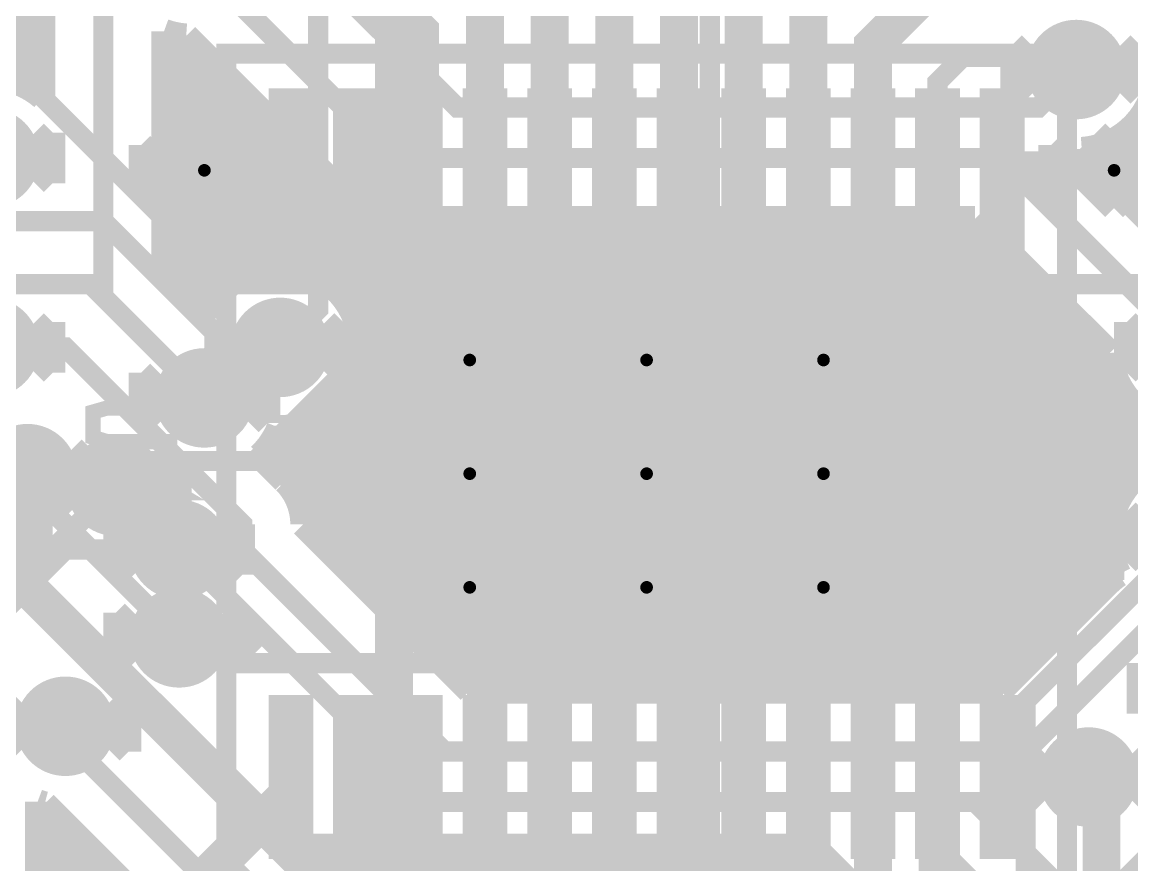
# Model space of a CAD drawing. Extents: x -10 to 131, y -93 to 209.
# Drawn here: x 0.07 to 11.23, y 22.74 to 31.21 of the extents above; entities that cross this region are included whole.
import ezdxf

# ---------------------------------------------------------------- set-up
doc = ezdxf.new("R2010")
doc.units = 0
doc.header["$MEASUREMENT"] = 0
doc.layers.get('0').update_dxf_attribs({"linetype": 'CONTINUOUS'})
for name, color, linetype in [('22-303-0_AST', 7, 'CONTINUOUS'), ('22-303-0_BOT', 2, 'CONTINUOUS'), ('22-303-0_DRD', 6, 'CONTINUOUS'), ('22-303-0_DRL', 1, 'CONTINUOUS'), ('22-303-0_GND', 3, 'CONTINUOUS'), ('22-303-0_IN1', 10, 'CONTINUOUS'), ('22-303-0_SMB', 14, 'CONTINUOUS'), ('22-303-0_SMT', 9, 'CONTINUOUS'), ('22-303-0_SPT', 11, 'CONTINUOUS'), ('22-303-0_SST', 8, 'CONTINUOUS'), ('22-303-0_TOP', 15, 'CONTINUOUS'), ('THRUHOLE_TAP', 2, 'CONTINUOUS')]:
    doc.layers.add(name, color=color, linetype=linetype)

# ---------------------------------------------------------------- blocks, each defined once
blk = doc.blocks.new('ROUND_65')
at = {"const_width": 0.29972}
blk.add_lwpolyline([(-0.14986, 0, 1), (0.14986, 0, 1)], format="xyb", close=True, dxfattribs=at)
blk = doc.blocks.new('ROUND_68')
at = {"const_width": 0.29972}
blk.add_lwpolyline([(-0.14986, 0, 1), (0.14986, 0, 1)], format="xyb", close=True, dxfattribs=at)
blk = doc.blocks.new('ROUND_70')
at = {"const_width": 0.29972}
blk.add_lwpolyline([(-0.14986, 0, 1), (0.14986, 0, 1)], format="xyb", close=True, dxfattribs=at)
blk = doc.blocks.new('ROUND_115')
at = {"const_width": 0.10033}
blk.add_lwpolyline([(-0.050164, 0, 1), (0.050164, 0, 1)], format="xyb", close=True, dxfattribs=at)
blk = doc.blocks.new('ROUND_116')
at = {"const_width": 0.10033}
blk.add_lwpolyline([(-0.050164, 0, 1), (0.050164, 0, 1)], format="xyb", close=True, dxfattribs=at)
blk = doc.blocks.new('ROUND_117')
at = {"const_width": 0.10033}
blk.add_lwpolyline([(-0.050164, 0, 1), (0.050164, 0, 1)], format="xyb", close=True, dxfattribs=at)
blk = doc.blocks.new('ROUND_79')
at = {"const_width": 0.0635}
blk.add_lwpolyline([(-0.03175, 0, 1), (0.03175, 0, 1)], format="xyb", close=True, dxfattribs=at)
blk = doc.blocks.new('ROUND_98')
at = {"const_width": 0.50038}
blk.add_lwpolyline([(-0.25019, 0, 1), (0.25019, 0, 1)], format="xyb", close=True, dxfattribs=at)
blk = doc.blocks.new('ROUND_100')
at = {"const_width": 0.50038}
blk.add_lwpolyline([(-0.25019, 0, 1), (0.25019, 0, 1)], format="xyb", close=True, dxfattribs=at)
blk = doc.blocks.new('ROUND_101')
at = {"const_width": 0.0635}
blk.add_lwpolyline([(-0.03175, 0, 1), (0.03175, 0, 1)], format="xyb", close=True, dxfattribs=at)
blk = doc.blocks.new('RECTANGLE_54')
blk.add_solid([(2.16027, 1.49987), (2.16027, -1.49987), (-2.16027, 1.49987), (-2.16027, -1.49987)])
blk = doc.blocks.new('RECTANGLE_55')
blk.add_solid([(0.22479, 0.82423), (0.22479, -0.82423), (-0.22479, 0.82423), (-0.22479, -0.82423)])
blk = doc.blocks.new('ROUND_69')
at = {"const_width": 0.1016}
blk.add_lwpolyline([(-0.0508, 0, 1), (0.0508, 0, 1)], format="xyb", close=True, dxfattribs=at)
blk = doc.blocks.new('ROUND_108')
at = {"const_width": 0.10033}
blk.add_lwpolyline([(-0.050164, 0, 1), (0.050164, 0, 1)], format="xyb", close=True, dxfattribs=at)

msp = doc.modelspace()

# ---------------------------------------------------------------- linework, layer by layer
at = {"layer": '22-303-0_AST'}
for points, const_width in [([(10.57402, 30.89402), (10.57402, 22.44598), (2.4511, 22.44598), (2.12598, 22.7711), (2.12598, 24.71928), (2.4511, 25.0444), (2.12598, 25.36952), (2.12598, 30.89402), (10.57402, 30.89402)], 0.20066), ([(6.57098, 28.23718), (5.72516, 28.23718), (5.55498, 28.2956), (5.55498, 28.6512), (5.72516, 28.70962), (6.57098, 28.70962)], 0.1524), ([(5.55498, 27.51582), (5.55498, 27.75458)], 0.1524), ([(5.55498, 27.6352), (6.57098, 27.6352), (6.4008, 27.75458)], 0.1524), ([(6.06298, 26.73858), (6.06298, 27.09418), (6.23316, 27.1526), (6.4008, 27.1526), (6.57098, 27.09418), (6.57098, 26.73858), (6.4008, 26.67762), (6.23316, 26.67762), (5.55498, 26.91638)], 0.1524)]:
    msp.add_lwpolyline(points, dxfattribs=dict(at, const_width=const_width))
at = {"layer": '22-303-0_BOT'}
for points, const_width in [([(0.0508, 35.1282), (0.0508, 30.59176)], 0.254), ([(1.905, 27.432), (0.889, 28.448), (0.889, 32.131), (1.27, 32.512), (2.286, 32.512), (4.445, 30.353), (10.287, 30.353), (10.668, 30.734)], 0.2032), ([(0.2794, 32.131), (0.2794, 30.45206)], 0.254), ([(11.811, 27.94), (9.906, 29.845), (3.81, 29.845), (1.778, 31.877)], 0.2032), ([(0.2794, 31.1404), (-0.5334, 31.1404)], 0.254), ([(1.4986, 31.11754), (1.4986, 28.69946)], 0.254), ([(1.651, 31.07944), (1.651, 28.54706)], 0.254), ([(1.72212, 31.07182), (3.37312, 29.42082)], 0.254), ([(0.2794, 30.9118), (-0.5334, 30.9118)], 0.254), ([(1.8796, 30.9118), (1.4986, 30.9118)], 0.254), ([(1.8796, 30.9118), (1.8796, 28.31846)], 0.254), ([(0.2794, 30.6832), (-0.5334, 30.6832)], 0.254), ([(2.1082, 30.6832), (1.4986, 30.6832)], 0.254), ([(2.1082, 30.6832), (2.1082, 28.52166)], 0.254), ([(2.3368, 30.4546), (1.4986, 30.4546)], 0.254), ([(2.3368, 30.4546), (2.3368, 28.6766)], 0.254), ([(2.5654, 30.226), (1.4986, 30.226)], 0.254), ([(2.5654, 30.226), (2.5654, 28.7401)], 0.254), ([(13.081, 30.226), (11.29538, 30.226)], 0.254), ([(11.2522, 30.1752), (11.2522, 29.35986)], 0.254), ([(2.794, 29.9974), (1.4986, 29.9974)], 0.254), ([(2.794, 29.9974), (2.794, 28.73756)], 0.254), ([(13.12418, 29.9974), (10.9982, 29.9974)], 0.254), ([(11.0236, 30.00756), (11.0236, 29.58846)], 0.254), ([(10.70356, 29.9085), (11.86688, 28.74518)], 0.254), ([(10.795, 29.93644), (10.795, 29.81706)], 0.254), ([(3.0226, 29.7688), (1.4986, 29.7688)], 0.254), ([(3.0226, 29.7688), (3.0226, 28.6639)], 0.254), ([(13.27404, 29.7688), (10.84326, 29.7688)], 0.254), ([(3.2512, 29.5402), (1.4986, 29.5402)], 0.254), ([(3.2512, 29.5402), (3.2512, 28.49626)], 0.254), ([(18.1102, 29.5402), (11.07186, 29.5402)], 0.254), ([(3.4798, 29.33192), (3.4798, 25.57526)], 0.254), ([(3.51536, 29.3116), (1.4986, 29.3116)], 0.254), ([(3.7084, 29.24302), (3.7084, 25.34666)], 0.254), ([(9.652, 29.2354), (3.81, 29.2354)], 0.254), ([(3.937, 29.2354), (3.937, 25.11806)], 0.254), ([(4.1656, 29.2354), (4.1656, 24.88946)], 0.254), ([(4.3942, 29.2354), (4.3942, 24.66086)], 0.254), ([(4.6228, 29.2354), (4.6228, 24.4856)], 0.254), ([(4.8514, 29.2354), (4.8514, 24.4856)], 0.254), ([(5.08, 29.2354), (5.08, 24.4856)], 0.254), ([(5.3086, 29.2354), (5.3086, 24.4856)], 0.254), ([(5.5372, 29.2354), (5.5372, 24.4856)], 0.254), ([(5.7658, 29.2354), (5.7658, 24.4856)], 0.254), ([(5.9944, 29.2354), (5.9944, 24.4856)], 0.254), ([(6.223, 29.2354), (6.223, 24.4856)], 0.254), ([(6.4516, 29.2354), (6.4516, 24.4856)], 0.254), ([(6.6802, 29.2354), (6.6802, 24.4856)], 0.254), ([(6.9088, 29.2354), (6.9088, 24.4856)], 0.254), ([(7.1374, 29.2354), (7.1374, 24.4856)], 0.254), ([(7.366, 29.2354), (7.366, 24.4856)], 0.254), ([(7.5946, 29.2354), (7.5946, 24.4856)], 0.254), ([(7.8232, 29.2354), (7.8232, 24.4856)], 0.254), ([(8.0518, 29.2354), (8.0518, 24.4856)], 0.254), ([(8.2804, 29.2354), (8.2804, 24.4856)], 0.254), ([(8.509, 29.2354), (8.509, 24.4856)], 0.254), ([(8.7376, 29.2354), (8.7376, 24.4856)], 0.254), ([(8.9662, 29.2354), (8.9662, 24.4856)], 0.254), ([(9.1948, 29.2354), (9.1948, 24.4856)], 0.254), ([(9.4234, 29.2354), (9.4234, 24.4856)], 0.254), ([(9.652, 29.2354), (11.00582, 27.88412)], 0.254), ([(9.652, 29.2354), (9.652, 24.4856)], 0.254), ([(12.36726, 29.3116), (11.30046, 29.3116)], 0.254), ([(9.8044, 29.083), (1.4986, 29.083)], 0.254), ([(9.8806, 29.0068), (9.8806, 24.4856)], 0.254), ([(10.033, 28.8544), (1.4986, 28.8544)], 0.254), ([(10.1092, 28.7782), (10.1092, 24.68626)], 0.254), ([(1.4986, 28.69946), (1.92786, 28.2702)], 0.254), ([(2.24028, 28.6258), (1.57226, 28.6258)], 0.254), ([(10.2616, 28.6258), (3.09372, 28.6258)], 0.254), ([(10.3378, 28.5496), (10.3378, 24.91486)], 0.254), ([(2.00152, 28.3972), (1.80086, 28.3972)], 0.254), ([(10.4902, 28.3972), (3.33248, 28.3972)], 0.254), ([(10.5664, 28.321), (10.5664, 25.14346)], 0.254), ([(10.7188, 28.1686), (3.4417, 28.1686)], 0.254), ([(10.795, 28.0924), (10.795, 25.37206)], 0.254), ([(10.9474, 27.94), (3.47472, 27.94)], 0.254), ([(11.0236, 27.75966), (11.0236, 26.21534)], 0.254), ([(11.0363, 27.7114), (3.4417, 27.7114)], 0.254), ([(11.14552, 27.4828), (3.33248, 27.4828)], 0.254), ([(3.2512, 27.3812), (3.2512, 25.80386)], 0.254), ([(11.2522, 27.3558), (11.2522, 26.61666)], 0.254), ([(3.0226, 27.21356), (3.0226, 26.03246)], 0.254), ([(11.38428, 27.2542), (3.09372, 27.2542)], 0.254), ([(2.794, 27.14244), (2.794, 26.49728)], 0.254), ([(15.113, 27.0256), (2.6035, 27.0256)], 0.254), ([(2.5654, 26.96718), (2.5654, 26.74366)], 0.254), ([(1.016, 26.543), (1.27, 26.797), (1.651, 26.797), (2.286, 26.162), (2.286, 25.908), (4.318, 23.876), (10.16, 23.876), (11.43, 25.146), (12.319, 25.146), (12.827, 24.638), (15.621, 24.638), (15.748, 24.765), (16.51, 24.765), (16.891, 24.765), (17.526, 24.13), (17.526, 22.606), (17.399, 22.479), (17.399, 22.352)], 0.2032), ([(2.46126, 26.8478), (2.71018, 26.59888)], 0.254), ([(11.54176, 26.797), (2.51206, 26.797)], 0.254), ([(0.127, 26.67), (0.127, 26.543), (1.651, 25.019)], 0.2032), ([(11.20394, 26.5684), (2.74066, 26.5684)], 0.254), ([(11.0617, 26.3398), (2.86766, 26.3398)], 0.254), ([(-0.381, 26.035), (2.794, 22.86), (8.001, 22.86), (8.763, 22.098)], 0.381), ([(2.8956, 26.15946), (4.56946, 24.4856)], 0.254), ([(11.00582, 26.1112), (2.94386, 26.1112)], 0.254), ([(1.651, 25.908), (4.191, 23.368), (9.652, 23.368), (10.541, 22.479), (11.049, 22.479), (11.938, 23.368), (11.938, 24.511)], 0.2032), ([(11.01852, 25.8826), (3.17246, 25.8826)], 0.254), ([(11.0236, 25.85466), (11.0236, 25.60066)], 0.254), ([(11.09218, 25.654), (3.40106, 25.654)], 0.254), ([(10.9982, 25.5778), (9.906, 24.4856)], 0.254), ([(10.8458, 25.4254), (3.62966, 25.4254)], 0.254), ([(10.6172, 25.1968), (3.85826, 25.1968)], 0.254), ([(10.3886, 24.9682), (4.08686, 24.9682)], 0.254), ([(10.16, 24.7396), (4.31546, 24.7396)], 0.254), ([(9.9314, 24.511), (4.54406, 24.511)], 0.254), ([(9.906, 24.4856), (4.56946, 24.4856)], 0.254), ([(0.508, 24.13), (0.508, 24.003), (2.413, 22.098), (5.461, 22.098)], 0.2032), ([(0.2286, 23.37054), (0.2286, 6.47446)], 0.254), ([(0.2794, 23.3553), (0.2794, 6.42366)], 0.254), ([(0.29972, 23.35022), (1.97612, 21.67382)], 0.254), ([(0.508, 23.1394), (0.2286, 23.1394)], 0.254), ([(0.508, 23.1394), (0.508, 6.19506)], 0.254), ([(0.7366, 22.9108), (0.2286, 22.9108)], 0.254), ([(0.7366, 22.9108), (0.7366, 5.96646)], 0.254), ([(9.398, 22.7584), (9.22782, 22.7584)], 0.254), ([(9.398, 22.7584), (10.10412, 22.05482)], 0.254), ([(0.9652, 22.6822), (0.2286, 22.6822)], 0.254), ([(0.9652, 22.6822), (0.9652, 5.73786)], 0.254), ([(9.4742, 22.6822), (9.31926, 22.6822)], 0.254), ([(9.4234, 22.733), (9.4234, 22.56282)], 0.254)]:
    msp.add_lwpolyline(points, dxfattribs=dict(at, const_width=const_width))
at = {"layer": '22-303-0_BOT', "const_width": 0.254}
for points in [[(1.4986, 31.11754, 0.0709275), (1.72197, 31.06972)], [(10.72388, 29.92882, 0.3940623), (11.47572, 30.734)], [(0.2794, 30.45206, 0.1822019), (-0.254, 30.65311)], [(0.2794, 30.45206, 0.1822019), (-0.254, 30.65311)], [(3.3782, 29.4132, 0.1989124), (3.81, 29.23434)], [(2.667, 28.74772, 0.2958719), (1.92786, 28.2702)], [(3.47472, 27.94, 0.4142136), (2.667, 28.74772)], [(2.667, 27.13228, 0.4142136), (3.47472, 27.94)], [(11.00582, 27.88412, 0.3940623), (11.811, 27.13228)], [(2.46126, 26.8478, 0.1080587), (2.65684, 27.13228)], [(11.811, 26.84272, 0.4142136), (11.00328, 26.035)], [(2.8956, 26.162, 0.1989124), (2.71705, 26.59305)], [(2.8956, 26.162, 0.1989124), (2.71705, 26.59305)], [(11.00328, 26.035, 0.1224955), (11.09739, 25.65661)], [(11.09726, 25.65654, 0.0519973), (10.99909, 25.57691)], [(11.09726, 25.65654, 0.0519973), (10.99909, 25.57691)], [(0.2286, 23.37054, 0.0228835), (0.29918, 23.34818)], [(9.57072, 22.098, 0.2440528), (9.2279, 22.75851)]]:
    msp.add_lwpolyline(points, format="xyb", dxfattribs=at)
at = {"layer": '22-303-0_DRD', "const_width": 0.254}
for points in [[(10.033, 30.48), (10.668, 31.115)], [(10.668, 31.115), (11.303, 30.48)], [(10.033, 30.988), (10.033, 30.48)], [(10.668, 30.353), (10.033, 30.988)], [(11.303, 30.988), (10.668, 30.353)], [(11.303, 30.48), (11.303, 30.988)], [(-0.254, 30.226), (0.381, 29.591)], [(-0.254, 30.226), (0.381, 29.591)], [(0.381, 30.099), (-0.254, 29.464)], [(0.381, 30.099), (-0.254, 29.464)], [(0.381, 29.591), (0.381, 30.099)], [(0.381, 29.591), (0.381, 30.099)], [(1.27, 29.46654), (1.905, 30.10154)], [(1.27, 29.46654), (1.905, 30.10154)], [(1.905, 30.10154), (2.54, 29.46654)], [(1.905, 30.10154), (2.54, 29.46654)], [(10.414, 29.46654), (11.049, 30.10154)], [(10.414, 29.46654), (11.049, 30.10154)], [(11.049, 30.10154), (11.684, 29.46654)], [(11.049, 30.10154), (11.684, 29.46654)], [(1.27, 29.97454), (1.27, 29.46654)], [(1.905, 29.33954), (1.27, 29.97454)], [(1.27, 29.97454), (1.27, 29.46654)], [(1.905, 29.33954), (1.27, 29.97454)], [(2.54, 29.97454), (1.905, 29.33954)], [(2.54, 29.97454), (1.905, 29.33954)], [(2.54, 29.46654), (2.54, 29.97454)], [(2.54, 29.46654), (2.54, 29.97454)], [(10.414, 29.97454), (10.414, 29.46654)], [(11.049, 29.33954), (10.414, 29.97454)], [(10.414, 29.97454), (10.414, 29.46654)], [(11.049, 29.33954), (10.414, 29.97454)], [(11.684, 29.97454), (11.049, 29.33954)], [(11.684, 29.97454), (11.049, 29.33954)], [(-0.254, 28.321), (0.381, 27.686)], [(2.032, 27.686), (2.667, 28.321)], [(2.667, 28.321), (3.302, 27.686)], [(11.176, 27.686), (11.811, 28.321)], [(0.381, 28.194), (-0.254, 27.559)], [(0.381, 27.686), (0.381, 28.194)], [(2.032, 28.194), (2.032, 27.686)], [(2.667, 27.559), (2.032, 28.194)], [(3.302, 28.194), (2.667, 27.559)], [(3.302, 27.686), (3.302, 28.194)], [(3.937, 27.559), (4.572, 28.194)], [(4.572, 28.194), (5.207, 27.559)], [(5.715, 27.559), (6.35, 28.194)], [(6.35, 28.194), (6.985, 27.559)], [(7.493, 27.559), (8.128, 28.194)], [(8.128, 28.194), (8.763, 27.559)], [(11.176, 28.194), (11.176, 27.686)], [(11.811, 27.559), (11.176, 28.194)], [(3.937, 28.067), (3.937, 27.559)], [(4.572, 27.432), (3.937, 28.067)], [(5.207, 28.067), (4.572, 27.432)], [(5.207, 27.559), (5.207, 28.067)], [(5.715, 28.067), (5.715, 27.559)], [(6.35, 27.432), (5.715, 28.067)], [(6.985, 28.067), (6.35, 27.432)], [(6.985, 27.559), (6.985, 28.067)], [(7.493, 28.067), (7.493, 27.559)], [(8.128, 27.432), (7.493, 28.067)], [(8.763, 28.067), (8.128, 27.432)], [(8.763, 27.559), (8.763, 28.067)], [(1.27, 27.178), (1.905, 27.813)], [(1.905, 27.813), (2.54, 27.178)], [(1.27, 27.686), (1.27, 27.178)], [(1.905, 27.051), (1.27, 27.686)], [(2.54, 27.686), (1.905, 27.051)], [(2.54, 27.178), (2.54, 27.686)], [(-0.508, 26.416), (0.127, 27.051)], [(0.127, 27.051), (0.762, 26.416)], [(3.937, 26.416), (4.572, 27.051)], [(4.572, 27.051), (5.207, 26.416)], [(5.715, 26.416), (6.35, 27.051)], [(6.35, 27.051), (6.985, 26.416)], [(7.493, 26.416), (8.128, 27.051)], [(8.128, 27.051), (8.763, 26.416)], [(0.127, 26.289), (-0.508, 26.924)], [(0.762, 26.924), (0.127, 26.289)], [(0.381, 26.289), (1.016, 26.924)], [(0.762, 26.416), (0.762, 26.924)], [(1.016, 26.924), (1.651, 26.289)], [(3.937, 26.924), (3.937, 26.416)], [(4.572, 26.289), (3.937, 26.924)], [(5.207, 26.924), (4.572, 26.289)], [(5.207, 26.416), (5.207, 26.924)], [(5.715, 26.924), (5.715, 26.416)], [(6.35, 26.289), (5.715, 26.924)], [(6.985, 26.924), (6.35, 26.289)], [(6.985, 26.416), (6.985, 26.924)], [(7.493, 26.924), (7.493, 26.416)], [(8.128, 26.289), (7.493, 26.924)], [(8.763, 26.924), (8.128, 26.289)], [(8.763, 26.416), (8.763, 26.924)], [(0.381, 26.797), (0.381, 26.289)], [(1.016, 26.162), (0.381, 26.797)], [(1.651, 26.797), (1.016, 26.162)], [(1.651, 26.289), (1.651, 26.797)], [(-0.381, 26.416), (0.254, 25.781)], [(11.176, 25.781), (11.811, 26.416)], [(0.254, 26.289), (-0.381, 25.654)], [(0.254, 25.781), (0.254, 26.289)], [(1.016, 25.654), (1.651, 26.289)], [(1.651, 26.289), (2.286, 25.654)], [(11.176, 26.289), (11.176, 25.781)], [(11.811, 25.654), (11.176, 26.289)], [(1.016, 26.162), (1.016, 25.654)], [(1.651, 25.527), (1.016, 26.162)], [(2.286, 26.162), (1.651, 25.527)], [(2.286, 25.654), (2.286, 26.162)], [(3.937, 25.273), (4.572, 25.908)], [(4.572, 25.908), (5.207, 25.273)], [(5.715, 25.273), (6.35, 25.908)], [(6.35, 25.908), (6.985, 25.273)], [(7.493, 25.273), (8.128, 25.908)], [(8.128, 25.908), (8.763, 25.273)], [(3.937, 25.781), (3.937, 25.273)], [(4.572, 25.146), (3.937, 25.781)], [(5.207, 25.781), (4.572, 25.146)], [(5.207, 25.273), (5.207, 25.781)], [(5.715, 25.781), (5.715, 25.273)], [(6.35, 25.146), (5.715, 25.781)], [(6.985, 25.781), (6.35, 25.146)], [(6.985, 25.273), (6.985, 25.781)], [(7.493, 25.781), (7.493, 25.273)], [(8.128, 25.146), (7.493, 25.781)], [(8.763, 25.781), (8.128, 25.146)], [(8.763, 25.273), (8.763, 25.781)], [(1.016, 24.765), (1.651, 25.4)], [(1.651, 25.4), (2.286, 24.765)], [(1.016, 25.273), (1.016, 24.765)], [(1.651, 24.638), (1.016, 25.273)], [(2.286, 25.273), (1.651, 24.638)], [(2.286, 24.765), (2.286, 25.273)], [(11.303, 24.257), (11.938, 24.892)], [(11.303, 24.765), (11.303, 24.257)], [(11.938, 24.13), (11.303, 24.765)], [(-0.127, 23.876), (0.508, 24.511)], [(0.508, 24.511), (1.143, 23.876)], [(0.508, 23.749), (-0.127, 24.384)], [(1.143, 24.384), (0.508, 23.749)], [(1.143, 23.876), (1.143, 24.384)], [(10.15746, 23.36546), (10.79246, 24.00046)], [(10.79246, 24.00046), (11.42746, 23.36546)], [(10.15746, 23.87346), (10.15746, 23.36546)], [(10.79246, 23.23846), (10.15746, 23.87346)], [(11.42746, 23.87346), (10.79246, 23.23846)]]:
    msp.add_lwpolyline(points, dxfattribs=at)
at = {"layer": '22-303-0_IN1'}
for points, const_width in [([(6.985, 41.783), (6.985, 22.733), (8.382, 21.336)], 0.2032), ([(2.667, 27.94), (3.048, 28.321), (3.048, 31.75), (5.207, 33.909), (5.207, 41.656)], 0.2032), ([(3.175, 17.526), (3.81, 18.161), (3.81, 31.242), (4.445, 31.877)], 0.381), ([(-3.048, 30.734), (-1.778, 29.464), (-1.778, 26.035), (-1.016, 25.273), (-0.127, 25.273), (0.508, 25.908), (1.651, 25.908)], 0.2032), ([(11.811, 26.035), (10.16, 24.384), (10.16, 18.542), (9.525, 17.907), (9.525, 14.732), (9.779, 14.478), (9.779, 13.589), (9.525, 13.335), (9.525, 12.954), (9.398, 12.827)], 0.2032), ([(10.16, 8.255), (10.16, 9.271), (10.922, 10.033), (10.922, 23.49246), (10.79246, 23.61946)], 0.381)]:
    msp.add_lwpolyline(points, dxfattribs=dict(at, const_width=const_width))
at = {"layer": '22-303-0_SMB', "const_width": 0.254}
for points in [[(4.064, 29.083), (4.064, 27.94)], [(9.398, 29.083), (4.064, 29.083)], [(4.0894, 29.083), (4.0894, 25.2476)], [(4.318, 29.083), (4.318, 25.019)], [(4.5466, 29.083), (4.5466, 24.7904)], [(9.398, 29.083), (10.668, 27.813), (10.668, 25.4), (9.906, 24.638), (4.699, 24.638)], [(4.7752, 29.083), (4.7752, 24.638)], [(5.0038, 29.083), (5.0038, 24.638)], [(5.2324, 29.083), (5.2324, 24.638)], [(5.461, 29.083), (5.461, 24.638)], [(5.6896, 29.083), (5.6896, 24.638)], [(5.9182, 29.083), (5.9182, 24.638)], [(6.1468, 29.083), (6.1468, 24.638)], [(6.3754, 29.083), (6.3754, 24.638)], [(6.604, 29.083), (6.604, 24.638)], [(6.8326, 29.083), (6.8326, 24.638)], [(7.0612, 29.083), (7.0612, 24.638)], [(7.2898, 29.083), (7.2898, 24.638)], [(7.5184, 29.083), (7.5184, 24.638)], [(7.747, 29.083), (7.747, 24.638)], [(7.9756, 29.083), (7.9756, 24.638)], [(8.2042, 29.083), (8.2042, 24.638)], [(8.4328, 29.083), (8.4328, 24.638)], [(8.6614, 29.083), (8.6614, 24.638)], [(8.89, 29.083), (8.89, 24.638)], [(9.1186, 29.083), (9.1186, 24.638)], [(9.3472, 29.083), (9.3472, 24.638)], [(9.5758, 28.9052), (9.5758, 24.638)], [(9.6266, 28.8544), (4.064, 28.8544)], [(9.8044, 28.6766), (9.8044, 24.638)], [(9.8552, 28.6258), (4.064, 28.6258)], [(10.033, 28.448), (10.033, 24.765)], [(10.0838, 28.3972), (4.064, 28.3972)], [(10.2616, 28.2194), (10.2616, 24.9936)], [(10.3124, 28.1686), (4.064, 28.1686)], [(10.4902, 27.9908), (10.4902, 25.2222)], [(4.064, 27.94), (3.302, 27.178)], [(10.541, 27.94), (4.064, 27.94)], [(10.668, 27.7114), (3.8354, 27.7114)], [(3.8608, 27.7368), (3.8608, 25.4762)], [(10.668, 27.4828), (3.6068, 27.4828)], [(3.6322, 27.5082), (3.6322, 25.7048)], [(10.668, 27.2542), (3.3782, 27.2542)], [(3.4036, 27.2796), (3.4036, 25.9334)], [(3.302, 27.178), (3.302, 26.035)], [(10.668, 27.0256), (3.302, 27.0256)], [(10.668, 26.797), (3.302, 26.797)], [(10.668, 26.5684), (3.302, 26.5684)], [(10.668, 26.3398), (3.302, 26.3398)], [(10.668, 26.1112), (3.302, 26.1112)], [(3.302, 26.035), (4.699, 24.638)], [(10.668, 25.8826), (3.4544, 25.8826)], [(10.668, 25.654), (3.683, 25.654)], [(10.668, 25.4254), (3.9116, 25.4254)], [(10.4648, 25.1968), (4.1402, 25.1968)], [(10.2362, 24.9682), (4.3688, 24.9682)], [(10.0076, 24.7396), (4.5974, 24.7396)]]:
    msp.add_lwpolyline(points, dxfattribs=at)
at = {"layer": '22-303-0_SST'}
for points, const_width in [([(10.57402, 30.89402), (2.12598, 30.89402), (2.12598, 25.36952), (2.4511, 25.0444), (2.12598, 24.71928), (2.12598, 22.7711), (2.4511, 22.44598), (10.57402, 22.44598), (10.57402, 30.89402)], 0.20066), ([(1.63322, 26.99258), (0.9271, 26.99258), (0.78486, 27.03576), (0.78486, 27.28976), (0.9271, 27.3304), (1.63322, 27.3304)], 0.1524), ([(0.78486, 26.3906), (0.78486, 26.56078)], 0.1524), ([(0.78486, 26.47696), (1.63322, 26.47696), (1.49098, 26.56078)], 0.1524), ([(1.20904, 25.74798), (1.20904, 26.00198), (1.34874, 26.04516), (1.49098, 26.04516), (1.63322, 26.00198), (1.63322, 25.74798), (1.49098, 25.7048), (1.34874, 25.7048), (0.78486, 25.87498)], 0.1524)]:
    msp.add_lwpolyline(points, dxfattribs=dict(at, const_width=const_width))
at = {"layer": '22-303-0_TOP'}
for points, const_width in [([(4.07416, 29.72054), (4.07416, 31.115), (2.794, 32.39516), (2.794, 35.179), (3.302, 35.687), (10.668, 35.687), (12.573, 37.592), (14.478, 37.592), (14.732, 37.846), (17.526, 37.846)], 0.381), ([(6.67512, 29.72054), (6.67512, 33.0835), (8.00608, 34.417), (11.303, 34.417), (12.954, 36.068), (14.097, 36.068), (15.113, 37.084), (19.05, 37.084), (20.574, 35.56)], 0.381), ([(6.02488, 29.72054), (6.02488, 33.34512), (7.47776, 34.798), (7.493, 34.798), (7.747, 35.052), (10.922, 35.052), (12.7, 36.83), (13.716, 36.83)], 0.381), ([(17.526, 36.2966), (17.5006, 36.322), (15.367, 36.322), (14.478, 35.433), (13.208, 35.433), (11.557, 33.782), (10.668, 33.782), (10.414, 33.528), (10.414, 32.766), (8.62584, 30.97784), (8.62584, 29.72054)], 0.381), ([(5.37464, 29.72054), (5.37464, 32.47136), (4.5974, 33.2486), (4.445, 33.2486)], 0.381), ([(7.32536, 29.72054), (7.32536, 31.83636), (8.51916, 33.02), (8.89, 33.02), (8.89, 33.2486)], 0.381), ([(4.445, 31.877), (4.7244, 31.5976), (4.7244, 29.72054)], 0.381), ([(7.9756, 29.72054), (7.9756, 31.3436), (8.509, 31.877)], 0.381), ([(-3.7338, 29.45892), (-3.7338, 31.07182), (-3.41884, 31.369), (-0.635, 31.369), (2.159, 28.575), (3.16992, 28.575), (3.42392, 28.829), (3.42392, 29.72054)], 0.2032), ([(10.668, 30.734), (10.541, 30.861), (9.52754, 30.861), (9.27354, 30.607), (9.27354, 29.72054)], 0.2032), ([(1.905, 29.72054), (2.77622, 29.72054)], 0.381), ([(2.77622, 29.72054), (1.905, 29.72054)], 0.381), ([(11.049, 29.72054), (9.92378, 29.72054)], 0.381), ([(9.92378, 29.72054), (11.049, 29.72054)], 0.381), ([(-4.38404, 29.45892), (-4.38404, 28.38704), (-3.175, 27.178), (-0.381, 27.178), (0.127, 26.67)], 0.2032), ([(-1.78562, 29.45892), (-1.78562, 28.70962), (-1.397, 28.321), (-0.889, 28.321), (-0.635, 28.575), (0.762, 28.575), (1.905, 27.432)], 0.2032), ([(-1.13538, 29.45892), (-0.88646, 29.21), (0.889, 29.21), (2.032, 28.067), (2.54, 28.067), (2.667, 27.94)], 0.2032), ([(12.7, 28.575), (4.064, 28.575), (3.683, 28.194), (3.683, 28.067), (2.413, 26.797), (1.651, 26.797), (0.508, 27.94), (-0.254, 27.94)], 0.2032), ([(-5.68452, 22.86), (-5.68452, 24.28748), (-5.207, 24.765), (-3.81, 26.162), (-1.524, 26.162), (-0.635, 25.273), (-0.254, 25.273), (1.016, 26.543)], 0.2032), ([(-3.7338, 22.86), (-3.7338, 24.5872), (-2.667, 25.654), (-1.651, 25.654), (-0.127, 24.13), (0.38608, 24.13), (0.508, 23.99792), (0.508, 24.13)], 0.2032), ([(1.651, 25.019), (1.905, 25.019), (2.159, 24.765), (6.42112, 24.765), (6.67512, 24.511), (6.67512, 23.61946)], 0.2032), ([(3.42392, 23.61946), (3.42392, 22.606), (2.286, 21.463), (2.286, 19.939), (1.3208, 18.9738), (1.27, 18.9738)], 0.381), ([(1.27, 20.3962), (1.27, 21.971), (2.77622, 23.47722), (2.77622, 23.61946)], 0.381), ([(4.07416, 23.61946), (4.07416, 22.23516), (3.175, 21.336), (3.175, 20.4724), (3.2512, 20.3962), (3.175, 20.3962)], 0.381), ([(5.715, 20.7264), (5.4356, 20.7264), (4.7244, 21.4376), (4.7244, 23.61946)], 0.381), ([(7.32536, 23.61946), (7.32536, 22.225), (7.493, 22.098), (7.493, 21.1074), (8.1788, 20.3962), (8.255, 20.3962)], 0.381), ([(10.16, 20.701), (8.763, 22.098), (8.62584, 22.23516), (8.62584, 23.61946)], 0.381), ([(9.27354, 23.61946), (9.27354, 22.60092), (10.16, 21.717), (11.557, 21.717), (12.16914, 21.10486), (12.16914, 20.98548)], 0.381), ([(10.79246, 23.61946), (9.92378, 23.61946)], 0.381), ([(-1.78562, 22.86), (-1.78562, 18.3896), (-0.22352, 16.891), (3.683, 16.891), (4.191, 17.399), (4.191, 18.542), (4.699, 19.05), (6.477, 19.05), (6.985, 19.558), (6.985, 21.39188), (6.02488, 22.352), (6.02488, 23.61946)], 0.2032), ([(5.461, 22.098), (5.461, 23.02764), (5.37464, 23.114), (5.37464, 23.61946)], 0.2032), ([(8.382, 21.336), (8.128, 21.59), (8.128, 22.098), (7.9756, 22.2504), (7.9756, 23.61946)], 0.2032)]:
    msp.add_lwpolyline(points, dxfattribs=dict(at, const_width=const_width))

# ---------------------------------------------------------------- block references
at = {"layer": '22-303-0_BOT'}
for name, p in [('ROUND_70', (10.668, 30.734)), ('ROUND_70', (1.905, 29.72054)), ('ROUND_70', (11.049, 29.72054)), ('ROUND_70', (2.667, 27.94)), ('ROUND_65', (4.572, 27.813)), ('ROUND_65', (6.35, 27.813)), ('ROUND_65', (8.128, 27.813)), ('ROUND_70', (1.905, 27.432)), ('ROUND_70', (0.127, 26.67)), ('ROUND_65', (4.572, 26.67)), ('ROUND_65', (6.35, 26.67)), ('ROUND_65', (8.128, 26.67)), ('ROUND_70', (1.016, 26.543)), ('ROUND_70', (1.651, 25.908)), ('ROUND_65', (4.572, 25.527)), ('ROUND_65', (6.35, 25.527)), ('ROUND_65', (8.128, 25.527)), ('ROUND_70', (1.651, 25.019)), ('ROUND_68', (0.508, 24.13)), ('ROUND_70', (10.79246, 23.61946))]:
    msp.add_blockref(name, p, dxfattribs=at)
at = {"layer": '22-303-0_DRL'}
for name, p in [('ROUND_116', (10.668, 30.734)), ('ROUND_117', (1.905, 29.72054)), ('ROUND_117', (11.049, 29.72054)), ('ROUND_117', (2.667, 27.94)), ('ROUND_115', (4.572, 27.813)), ('ROUND_115', (6.35, 27.813)), ('ROUND_115', (8.128, 27.813)), ('ROUND_116', (1.905, 27.432)), ('ROUND_116', (0.127, 26.67)), ('ROUND_115', (4.572, 26.67)), ('ROUND_115', (6.35, 26.67)), ('ROUND_115', (8.128, 26.67)), ('ROUND_117', (1.016, 26.543)), ('ROUND_117', (1.651, 25.908)), ('ROUND_115', (4.572, 25.527)), ('ROUND_115', (6.35, 25.527)), ('ROUND_115', (8.128, 25.527)), ('ROUND_116', (1.651, 25.019)), ('ROUND_116', (0.508, 24.13)), ('ROUND_117', (10.79246, 23.61946))]:
    msp.add_blockref(name, p, dxfattribs=at)
at = {"layer": '22-303-0_GND'}
for name, p in [('ROUND_98', (10.668, 30.734)), ('ROUND_100', (-0.254, 29.845)), ('ROUND_101', (1.905, 29.72054)), ('ROUND_101', (11.049, 29.72054)), ('ROUND_100', (-0.254, 27.94)), ('ROUND_100', (2.667, 27.94)), ('ROUND_98', (1.905, 27.432)), ('ROUND_79', (4.572, 27.813)), ('ROUND_79', (6.35, 27.813)), ('ROUND_79', (8.128, 27.813)), ('ROUND_98', (0.127, 26.67)), ('ROUND_100', (1.016, 26.543)), ('ROUND_79', (4.572, 26.67)), ('ROUND_79', (6.35, 26.67)), ('ROUND_79', (8.128, 26.67)), ('ROUND_100', (-0.381, 26.035)), ('ROUND_100', (1.651, 25.908)), ('ROUND_79', (4.572, 25.527)), ('ROUND_79', (6.35, 25.527)), ('ROUND_79', (8.128, 25.527)), ('ROUND_98', (1.651, 25.019)), ('ROUND_98', (0.508, 24.13)), ('ROUND_100', (10.79246, 23.61946))]:
    msp.add_blockref(name, p, dxfattribs=at)
at = {"layer": '22-303-0_IN1'}
for name, p in [('ROUND_70', (10.668, 30.734)), ('ROUND_70', (1.905, 29.72054)), ('ROUND_70', (11.049, 29.72054)), ('ROUND_70', (2.667, 27.94)), ('ROUND_65', (4.572, 27.813)), ('ROUND_65', (6.35, 27.813)), ('ROUND_65', (8.128, 27.813)), ('ROUND_70', (1.905, 27.432)), ('ROUND_70', (0.127, 26.67)), ('ROUND_65', (4.572, 26.67)), ('ROUND_65', (6.35, 26.67)), ('ROUND_65', (8.128, 26.67)), ('ROUND_70', (1.016, 26.543)), ('ROUND_70', (1.651, 25.908)), ('ROUND_65', (4.572, 25.527)), ('ROUND_65', (6.35, 25.527)), ('ROUND_65', (8.128, 25.527)), ('ROUND_70', (1.651, 25.019)), ('ROUND_68', (0.508, 24.13)), ('ROUND_70', (10.79246, 23.61946))]:
    msp.add_blockref(name, p, dxfattribs=at)
at = {"layer": '22-303-0_SMT'}
for name, p in [('RECTANGLE_55', (2.77622, 29.72054)), ('RECTANGLE_55', (3.42392, 29.72054)), ('RECTANGLE_55', (4.07416, 29.72054)), ('RECTANGLE_55', (4.7244, 29.72054)), ('RECTANGLE_55', (5.37464, 29.72054)), ('RECTANGLE_55', (6.02488, 29.72054)), ('RECTANGLE_55', (6.67512, 29.72054)), ('RECTANGLE_55', (7.32536, 29.72054)), ('RECTANGLE_55', (7.9756, 29.72054)), ('RECTANGLE_55', (8.62584, 29.72054)), ('RECTANGLE_55', (9.27354, 29.72054)), ('RECTANGLE_55', (9.92378, 29.72054)), ('RECTANGLE_54', (6.35, 26.67)), ('RECTANGLE_55', (2.77622, 23.61946)), ('RECTANGLE_55', (3.42392, 23.61946)), ('RECTANGLE_55', (4.07416, 23.61946)), ('RECTANGLE_55', (4.7244, 23.61946)), ('RECTANGLE_55', (5.37464, 23.61946)), ('RECTANGLE_55', (6.02488, 23.61946)), ('RECTANGLE_55', (6.67512, 23.61946)), ('RECTANGLE_55', (7.32536, 23.61946)), ('RECTANGLE_55', (7.9756, 23.61946)), ('RECTANGLE_55', (8.62584, 23.61946)), ('RECTANGLE_55', (9.27354, 23.61946)), ('RECTANGLE_55', (9.92378, 23.61946))]:
    msp.add_blockref(name, p, dxfattribs=at)
at = {"layer": '22-303-0_SPT'}
for name, p in [('RECTANGLE_55', (2.77622, 29.72054)), ('RECTANGLE_55', (3.42392, 29.72054)), ('RECTANGLE_55', (4.07416, 29.72054)), ('RECTANGLE_55', (4.7244, 29.72054)), ('RECTANGLE_55', (5.37464, 29.72054)), ('RECTANGLE_55', (6.02488, 29.72054)), ('RECTANGLE_55', (6.67512, 29.72054)), ('RECTANGLE_55', (7.32536, 29.72054)), ('RECTANGLE_55', (7.9756, 29.72054)), ('RECTANGLE_55', (8.62584, 29.72054)), ('RECTANGLE_55', (9.27354, 29.72054)), ('RECTANGLE_55', (9.92378, 29.72054)), ('RECTANGLE_54', (6.35, 26.67)), ('RECTANGLE_55', (2.77622, 23.61946)), ('RECTANGLE_55', (3.42392, 23.61946)), ('RECTANGLE_55', (4.07416, 23.61946)), ('RECTANGLE_55', (4.7244, 23.61946)), ('RECTANGLE_55', (5.37464, 23.61946)), ('RECTANGLE_55', (6.02488, 23.61946)), ('RECTANGLE_55', (6.67512, 23.61946)), ('RECTANGLE_55', (7.32536, 23.61946)), ('RECTANGLE_55', (7.9756, 23.61946)), ('RECTANGLE_55', (8.62584, 23.61946)), ('RECTANGLE_55', (9.27354, 23.61946)), ('RECTANGLE_55', (9.92378, 23.61946))]:
    msp.add_blockref(name, p, dxfattribs=at)
at = {"layer": '22-303-0_TOP'}
for name, p in [('ROUND_70', (10.668, 30.734)), ('RECTANGLE_55', (2.77622, 29.72054)), ('RECTANGLE_55', (3.42392, 29.72054)), ('RECTANGLE_55', (4.07416, 29.72054)), ('RECTANGLE_55', (4.7244, 29.72054)), ('RECTANGLE_55', (5.37464, 29.72054)), ('RECTANGLE_55', (6.02488, 29.72054)), ('RECTANGLE_55', (6.67512, 29.72054)), ('RECTANGLE_55', (7.32536, 29.72054)), ('RECTANGLE_55', (7.9756, 29.72054)), ('RECTANGLE_55', (8.62584, 29.72054)), ('RECTANGLE_55', (9.27354, 29.72054)), ('RECTANGLE_55', (9.92378, 29.72054)), ('ROUND_70', (1.905, 29.72054)), ('ROUND_70', (11.049, 29.72054)), ('ROUND_70', (2.667, 27.94)), ('RECTANGLE_54', (6.35, 26.67)), ('ROUND_65', (4.572, 27.813)), ('ROUND_65', (6.35, 27.813)), ('ROUND_65', (8.128, 27.813)), ('ROUND_70', (1.905, 27.432)), ('ROUND_70', (0.127, 26.67)), ('ROUND_65', (4.572, 26.67)), ('ROUND_65', (6.35, 26.67)), ('ROUND_65', (8.128, 26.67)), ('ROUND_70', (1.016, 26.543)), ('ROUND_69', (6.35, 26.67)), ('ROUND_70', (1.651, 25.908)), ('ROUND_65', (4.572, 25.527)), ('ROUND_65', (6.35, 25.527)), ('ROUND_65', (8.128, 25.527)), ('ROUND_70', (1.651, 25.019)), ('ROUND_68', (0.508, 24.13)), ('RECTANGLE_55', (2.77622, 23.61946)), ('RECTANGLE_55', (3.42392, 23.61946)), ('RECTANGLE_55', (4.07416, 23.61946)), ('RECTANGLE_55', (4.7244, 23.61946)), ('RECTANGLE_55', (5.37464, 23.61946)), ('RECTANGLE_55', (6.02488, 23.61946)), ('RECTANGLE_55', (6.67512, 23.61946)), ('RECTANGLE_55', (7.32536, 23.61946)), ('RECTANGLE_55', (7.9756, 23.61946)), ('RECTANGLE_55', (8.62584, 23.61946)), ('RECTANGLE_55', (9.27354, 23.61946)), ('RECTANGLE_55', (9.92378, 23.61946)), ('ROUND_70', (10.79246, 23.61946))]:
    msp.add_blockref(name, p, dxfattribs=at)
at = {"layer": 'THRUHOLE_TAP'}
for p in [(10.668, 30.734), (1.905, 29.72054), (11.049, 29.72054), (2.667, 27.94), (4.572, 27.813), (6.35, 27.813), (8.128, 27.813), (1.905, 27.432), (0.127, 26.67), (4.572, 26.67), (6.35, 26.67), (8.128, 26.67), (1.016, 26.543), (1.651, 25.908), (4.572, 25.527), (6.35, 25.527), (8.128, 25.527), (1.651, 25.019), (0.508, 24.13), (10.79246, 23.61946)]:
    msp.add_blockref('ROUND_108', p, dxfattribs=at)

doc.saveas('drawing.dxf')
